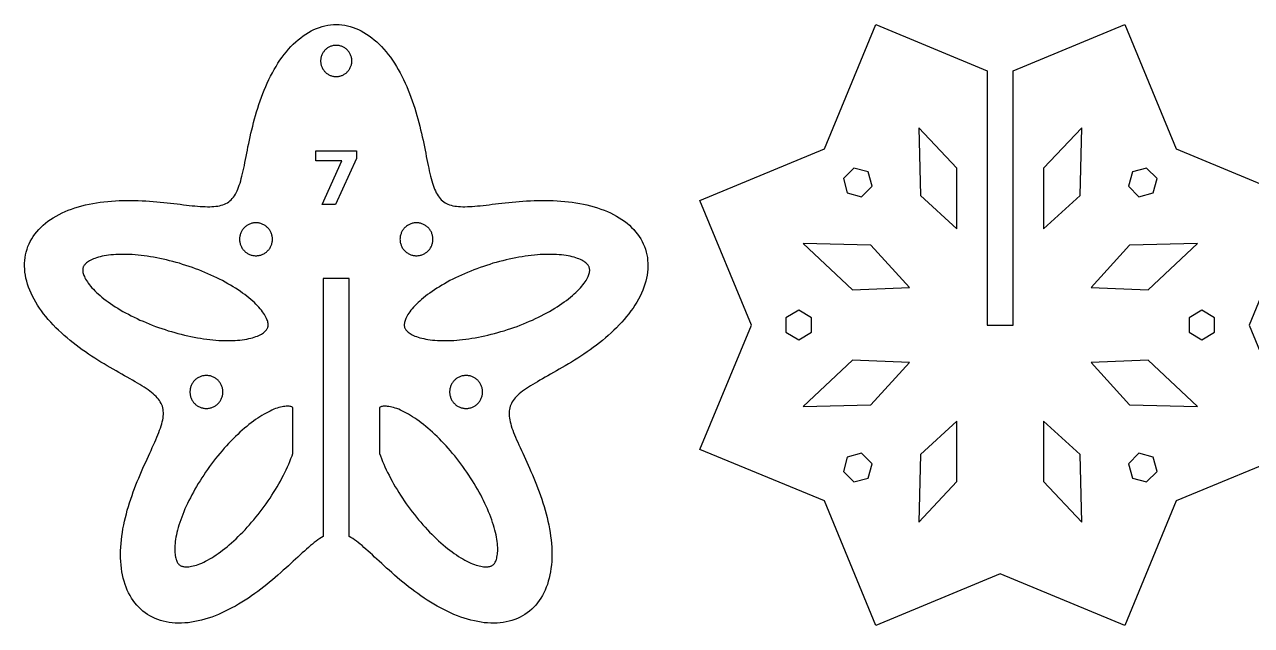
# Model space of a CAD drawing. Header units: millimetres. Extents: x 0 to 439, y -239 to 0.
# Drawn here: x 75.9 to 217.4, y -233.3 to -164 of the extents above; entities that cross this region are included whole.
import ezdxf

# ---------------------------------------------------------------- set-up
doc = ezdxf.new("R2010")
doc.units = ezdxf.units.MM
doc.layers.add('CUT', color=1, linetype='Continuous')
doc.layers.add('ENGRAVE', color=7, linetype='Continuous')

msp = doc.modelspace()

# ---------------------------------------------------------------- linework, layer by layer
at = {"layer": 'CUT'}
for points in [[(140.07, -202.24), (139.71, -202.47), (139.35, -202.7), (138.99, -202.92), (138.64, -203.14), (138.28, -203.35), (137.93, -203.55), (137.59, -203.75), (137.25, -203.94), (136.91, -204.13), (136.59, -204.32), (136.27, -204.5), (135.95, -204.67), (135.65, -204.84), (135.35, -205.01), (135.06, -205.18), (134.79, -205.34), (134.52, -205.5), (134.26, -205.65), (134.02, -205.81), (133.79, -205.96), (133.56, -206.11), (133.36, -206.27), (133.16, -206.42), (132.97, -206.57), (132.8, -206.72), (132.65, -206.88), (132.5, -207.03), (132.37, -207.19), (132.25, -207.35), (132.15, -207.51), (132.06, -207.68), (131.98, -207.85), (131.92, -208.02), (131.87, -208.2), (131.83, -208.38), (131.81, -208.56), (131.8, -208.76), (131.8, -208.96), (131.81, -209.16), (131.84, -209.37), (131.87, -209.59), (131.92, -209.81), (131.98, -210.04), (132.05, -210.28), (132.13, -210.53), (132.22, -210.78), (132.32, -211.04), (132.43, -211.31), (132.54, -211.59), (132.66, -211.87), (132.79, -212.17), (132.93, -212.47), (133.07, -212.78), (133.21, -213.1), (133.37, -213.42), (133.52, -213.76), (133.68, -214.1), (133.84, -214.45), (134, -214.8), (134.16, -215.17), (134.32, -215.54), (134.49, -215.92), (134.65, -216.3), (134.81, -216.69), (134.96, -217.09), (135.12, -217.49), (135.27, -217.89), (135.42, -218.3), (135.56, -218.72), (135.69, -219.14), (135.83, -219.56), (135.95, -219.99), (136.07, -220.41), (136.17, -220.84), (136.27, -221.27), (136.37, -221.7), (136.45, -222.14), (136.52, -222.57), (136.58, -222.99), (136.64, -223.42), (136.68, -223.85), (136.71, -224.27), (136.72, -224.69), (136.73, -225.1), (136.72, -225.51), (136.71, -225.92), (136.67, -226.32), (136.63, -226.71), (136.57, -227.09), (136.5, -227.47), (136.42, -227.84), (136.32, -228.2), (136.21, -228.55), (136.09, -228.89), (135.95, -229.22), (135.81, -229.54), (135.64, -229.85), (135.47, -230.14), (135.28, -230.43), (135.08, -230.7), (134.87, -230.95), (134.64, -231.2), (134.41, -231.42), (134.16, -231.64), (133.9, -231.84), (133.63, -232.02), (133.35, -232.19), (133.06, -232.35), (132.76, -232.49), (132.45, -232.61), (132.13, -232.72), (131.8, -232.81), (131.47, -232.88), (131.12, -232.94), (130.77, -232.98), (130.42, -233.01), (130.06, -233.02), (129.69, -233.02), (129.32, -233), (128.94, -232.97), (128.56, -232.92), (128.18, -232.85), (127.79, -232.77), (127.4, -232.68), (127.01, -232.57), (126.62, -232.45), (126.23, -232.32), (125.83, -232.17), (125.44, -232.01), (125.05, -231.84), (124.66, -231.66), (124.27, -231.47), (123.88, -231.26), (123.5, -231.05), (123.12, -230.83), (122.74, -230.6), (122.36, -230.37), (121.99, -230.13), (121.63, -229.88), (121.27, -229.62), (120.91, -229.36), (120.56, -229.1), (120.21, -228.83), (119.87, -228.56), (119.54, -228.29), (119.21, -228.02), (118.89, -227.75), (118.57, -227.48), (118.27, -227.2), (117.96, -226.93), (117.67, -226.67), (117.38, -226.4), (117.1, -226.14), (116.82, -225.89), (116.55, -225.64), (116.29, -225.4), (116.03, -225.16), (115.78, -224.93), (115.53, -224.71), (115.29, -224.49), (115.06, -224.29), (114.83, -224.09), (114.61, -223.91), (114.39, -223.73), (114.18, -223.57), (113.97, -223.42), (113.76, -223.28), (113.56, -223.15), (113.36, -223.04), (113.36, -223.03), (113.36, -193.3), (110.36, -193.3), (110.36, -223.03), (110.35, -223.04), (110.15, -223.15), (109.95, -223.28), (109.75, -223.42), (109.54, -223.57), (109.32, -223.73), (109.11, -223.91), (108.88, -224.09), (108.65, -224.29), (108.42, -224.49), (108.18, -224.71), (107.94, -224.93), (107.68, -225.16), (107.43, -225.4), (107.16, -225.64), (106.89, -225.89), (106.62, -226.14), (106.34, -226.4), (106.05, -226.67), (105.75, -226.93), (105.45, -227.2), (105.14, -227.48), (104.82, -227.75), (104.5, -228.02), (104.17, -228.29), (103.84, -228.56), (103.5, -228.83), (103.15, -229.1), (102.8, -229.36), (102.45, -229.62), (102.09, -229.88), (101.72, -230.13), (101.35, -230.37), (100.97, -230.6), (100.6, -230.83), (100.22, -231.05), (99.83, -231.26), (99.44, -231.47), (99.05, -231.66), (98.66, -231.84), (98.27, -232.01), (97.88, -232.17), (97.49, -232.32), (97.09, -232.45), (96.7, -232.57), (96.31, -232.68), (95.92, -232.77), (95.54, -232.85), (95.15, -232.92), (94.77, -232.97), (94.4, -233), (94.02, -233.02), (93.66, -233.02), (93.29, -233.01), (92.94, -232.98), (92.59, -232.94), (92.25, -232.88), (91.91, -232.81), (91.58, -232.72), (91.27, -232.61), (90.96, -232.49), (90.66, -232.35), (90.37, -232.19), (90.08, -232.02), (89.81, -231.84), (89.56, -231.64), (89.31, -231.42), (89.07, -231.2), (88.85, -230.95), (88.63, -230.7), (88.43, -230.43), (88.25, -230.14), (88.07, -229.85), (87.91, -229.54), (87.76, -229.22), (87.62, -228.89), (87.5, -228.55), (87.39, -228.2), (87.29, -227.84), (87.21, -227.47), (87.14, -227.09), (87.08, -226.71), (87.04, -226.32), (87.01, -225.92), (86.99, -225.51), (86.98, -225.1), (86.99, -224.69), (87.01, -224.27), (87.04, -223.85), (87.08, -223.42), (87.13, -222.99), (87.19, -222.57), (87.26, -222.14), (87.35, -221.7), (87.44, -221.27), (87.54, -220.84), (87.65, -220.41), (87.76, -219.99), (87.89, -219.56), (88.02, -219.14), (88.16, -218.72), (88.3, -218.3), (88.44, -217.89), (88.59, -217.49), (88.75, -217.09), (88.91, -216.69), (89.07, -216.3), (89.23, -215.92), (89.39, -215.54), (89.55, -215.17), (89.72, -214.8), (89.88, -214.45), (90.04, -214.1), (90.19, -213.76), (90.35, -213.42), (90.5, -213.1), (90.64, -212.78), (90.79, -212.47), (90.92, -212.17), (91.05, -211.87), (91.17, -211.59), (91.29, -211.31), (91.39, -211.04), (91.49, -210.78), (91.58, -210.53), (91.66, -210.28), (91.73, -210.04), (91.79, -209.81), (91.84, -209.59), (91.88, -209.37), (91.9, -209.16), (91.92, -208.96), (91.92, -208.76), (91.91, -208.56), (91.88, -208.38), (91.85, -208.2), (91.8, -208.02), (91.73, -207.85), (91.65, -207.68), (91.56, -207.51), (91.46, -207.35), (91.34, -207.19), (91.21, -207.03), (91.07, -206.88), (90.91, -206.72), (90.74, -206.57), (90.55, -206.42), (90.36, -206.27), (90.15, -206.11), (89.93, -205.96), (89.69, -205.81), (89.45, -205.65), (89.19, -205.5), (88.93, -205.34), (88.65, -205.18), (88.36, -205.01), (88.07, -204.84), (87.76, -204.67), (87.45, -204.5), (87.13, -204.32), (86.8, -204.13), (86.47, -203.94), (86.12, -203.75), (85.78, -203.55), (85.43, -203.35), (85.08, -203.14), (84.72, -202.92), (84.36, -202.7), (84, -202.47), (83.64, -202.24), (83.28, -202), (82.92, -201.75), (82.56, -201.5), (82.2, -201.24), (81.85, -200.98), (81.5, -200.71), (81.15, -200.43), (80.81, -200.14), (80.48, -199.86), (80.15, -199.56), (79.83, -199.26), (79.52, -198.96), (79.22, -198.64), (78.92, -198.33), (78.64, -198.01), (78.37, -197.68), (78.11, -197.36), (77.86, -197.02), (77.62, -196.69), (77.4, -196.35), (77.19, -196.01), (77, -195.67), (76.82, -195.32), (76.65, -194.98), (76.5, -194.63), (76.37, -194.28), (76.25, -193.93), (76.15, -193.58), (76.07, -193.24), (76, -192.89), (75.95, -192.55), (75.92, -192.21), (75.9, -191.87), (75.91, -191.53), (75.93, -191.2), (75.97, -190.87), (76.03, -190.55), (76.1, -190.23), (76.19, -189.91), (76.3, -189.6), (76.43, -189.3), (76.57, -189.01), (76.74, -188.72), (76.91, -188.44), (77.11, -188.16), (77.32, -187.9), (77.55, -187.64), (77.79, -187.39), (78.05, -187.15), (78.32, -186.92), (78.6, -186.69), (78.9, -186.48), (79.21, -186.28), (79.54, -186.09), (79.88, -185.9), (80.23, -185.73), (80.58, -185.57), (80.95, -185.41), (81.33, -185.27), (81.72, -185.14), (82.12, -185.02), (82.52, -184.9), (82.93, -184.8), (83.35, -184.71), (83.77, -184.63), (84.2, -184.55), (84.63, -184.49), (85.07, -184.43), (85.51, -184.39), (85.95, -184.35), (86.39, -184.32), (86.83, -184.3), (87.27, -184.29), (87.71, -184.28), (88.16, -184.28), (88.59, -184.29), (89.03, -184.3), (89.46, -184.32), (89.89, -184.34), (90.32, -184.37), (90.74, -184.4), (91.15, -184.43), (91.56, -184.47), (91.97, -184.51), (92.36, -184.55), (92.75, -184.6), (93.13, -184.64), (93.51, -184.69), (93.87, -184.73), (94.23, -184.77), (94.58, -184.81), (94.91, -184.85), (95.24, -184.89), (95.56, -184.92), (95.87, -184.95), (96.17, -184.97), (96.46, -184.99), (96.74, -185), (97.01, -185.01), (97.27, -185.01), (97.51, -185), (97.75, -184.99), (97.98, -184.96), (98.2, -184.93), (98.41, -184.89), (98.6, -184.84), (98.79, -184.78), (98.97, -184.71), (99.14, -184.63), (99.3, -184.54), (99.46, -184.43), (99.6, -184.32), (99.74, -184.2), (99.87, -184.06), (99.99, -183.91), (100.11, -183.75), (100.22, -183.57), (100.32, -183.39), (100.42, -183.19), (100.51, -182.98), (100.6, -182.76), (100.68, -182.53), (100.76, -182.28), (100.84, -182.02), (100.91, -181.75), (100.98, -181.47), (101.05, -181.18), (101.12, -180.88), (101.19, -180.56), (101.26, -180.24), (101.33, -179.91), (101.39, -179.56), (101.46, -179.21), (101.54, -178.85), (101.61, -178.48), (101.68, -178.11), (101.76, -177.72), (101.85, -177.33), (101.93, -176.94), (102.02, -176.54), (102.12, -176.13), (102.22, -175.72), (102.32, -175.31), (102.43, -174.89), (102.55, -174.48), (102.67, -174.06), (102.8, -173.64), (102.94, -173.22), (103.08, -172.8), (103.23, -172.38), (103.39, -171.97), (103.55, -171.56), (103.72, -171.15), (103.9, -170.75), (104.09, -170.35), (104.28, -169.96), (104.49, -169.58), (104.7, -169.2), (104.91, -168.83), (105.14, -168.47), (105.37, -168.12), (105.61, -167.78), (105.85, -167.46), (106.11, -167.14), (106.37, -166.83), (106.63, -166.54), (106.9, -166.27), (107.18, -166), (107.47, -165.75), (107.76, -165.52), (108.05, -165.3), (108.35, -165.1), (108.66, -164.91), (108.96, -164.74), (109.28, -164.58), (109.59, -164.45), (109.91, -164.33), (110.23, -164.23), (110.55, -164.15), (110.88, -164.08), (111.2, -164.04), (111.53, -164.01), (111.86, -164), (112.18, -164.01), (112.51, -164.04), (112.84, -164.08), (113.16, -164.15), (113.48, -164.23), (113.8, -164.33), (114.12, -164.45), (114.44, -164.58), (114.75, -164.74), (115.06, -164.91), (115.36, -165.1), (115.66, -165.3), (115.96, -165.52), (116.25, -165.75), (116.53, -166), (116.81, -166.27), (117.08, -166.54), (117.35, -166.83), (117.61, -167.14), (117.86, -167.46), (118.11, -167.78), (118.34, -168.12), (118.58, -168.47), (118.8, -168.83), (119.02, -169.2), (119.23, -169.58), (119.43, -169.96), (119.62, -170.35), (119.81, -170.75), (119.99, -171.15), (120.16, -171.56), (120.32, -171.97), (120.48, -172.38), (120.63, -172.8), (120.77, -173.22), (120.91, -173.64), (121.04, -174.06), (121.16, -174.48), (121.28, -174.89), (121.39, -175.31), (121.49, -175.72), (121.59, -176.13), (121.69, -176.54), (121.78, -176.94), (121.87, -177.33), (121.95, -177.72), (122.03, -178.11), (122.1, -178.48), (122.18, -178.85), (122.25, -179.21), (122.32, -179.56), (122.39, -179.91), (122.46, -180.24), (122.52, -180.56), (122.59, -180.88), (122.66, -181.18), (122.73, -181.47), (122.8, -181.75), (122.88, -182.02), (122.95, -182.28), (123.03, -182.53), (123.12, -182.76), (123.2, -182.98), (123.3, -183.19), (123.39, -183.39), (123.5, -183.57), (123.61, -183.75), (123.72, -183.91), (123.84, -184.06), (123.97, -184.2), (124.11, -184.32), (124.26, -184.43), (124.41, -184.54), (124.57, -184.63), (124.74, -184.71), (124.92, -184.78), (125.11, -184.84), (125.31, -184.89), (125.52, -184.93), (125.73, -184.96), (125.96, -184.99), (126.2, -185), (126.45, -185.01), (126.71, -185.01), (126.98, -185), (127.25, -184.99), (127.54, -184.97), (127.84, -184.95), (128.15, -184.92), (128.47, -184.89), (128.8, -184.85), (129.14, -184.81), (129.49, -184.77), (129.84, -184.73), (130.21, -184.69), (130.58, -184.64), (130.96, -184.6), (131.35, -184.55), (131.75, -184.51), (132.15, -184.47), (132.56, -184.43), (132.97, -184.4), (133.4, -184.37), (133.82, -184.34), (134.25, -184.32), (134.68, -184.3), (135.12, -184.29), (135.56, -184.28), (136, -184.28), (136.44, -184.29), (136.88, -184.3), (137.33, -184.32), (137.77, -184.35), (138.21, -184.39), (138.65, -184.43), (139.08, -184.49), (139.51, -184.55), (139.94, -184.63), (140.36, -184.71), (140.78, -184.8), (141.19, -184.9), (141.6, -185.02), (141.99, -185.14), (142.38, -185.27), (142.76, -185.41), (143.13, -185.57), (143.49, -185.73), (143.84, -185.9), (144.17, -186.09), (144.5, -186.28), (144.81, -186.48), (145.11, -186.69), (145.4, -186.92), (145.67, -187.15), (145.93, -187.39), (146.17, -187.64), (146.39, -187.9), (146.61, -188.16), (146.8, -188.44), (146.98, -188.72), (147.14, -189.01), (147.28, -189.3), (147.41, -189.6), (147.52, -189.91), (147.61, -190.23), (147.69, -190.55), (147.75, -190.87), (147.78, -191.2), (147.81, -191.53), (147.81, -191.87), (147.79, -192.21), (147.76, -192.55), (147.71, -192.89), (147.65, -193.24), (147.56, -193.58), (147.46, -193.93), (147.34, -194.28), (147.21, -194.63), (147.06, -194.98), (146.9, -195.32), (146.72, -195.67), (146.52, -196.01), (146.31, -196.35), (146.09, -196.69), (145.85, -197.02), (145.61, -197.36), (145.34, -197.68), (145.07, -198.01), (144.79, -198.33), (144.5, -198.64), (144.19, -198.96), (143.88, -199.26), (143.56, -199.56), (143.23, -199.86), (142.9, -200.14), (142.56, -200.43), (142.21, -200.71), (141.86, -200.98), (141.51, -201.24), (141.15, -201.5), (140.79, -201.75), (140.43, -202), (140.07, -202.24)], [(202.81, -233.29), (188.45, -227.35), (174.1, -233.29), (168.16, -218.94), (153.81, -213), (159.75, -198.65), (153.81, -184.29), (168.16, -178.35), (174.1, -164), (186.95, -169.32), (186.95, -198.65), (189.95, -198.65), (189.95, -169.32), (202.81, -164), (208.75, -178.35), (223.1, -184.29), (217.16, -198.65), (223.1, -213), (208.75, -218.94), (202.81, -233.29)], [(113.65, -168.11), (113.65, -168.02), (113.64, -167.94), (113.62, -167.85), (113.6, -167.76), (113.58, -167.68), (113.55, -167.59), (113.52, -167.51), (113.48, -167.43), (113.44, -167.35), (113.4, -167.27), (113.35, -167.2), (113.3, -167.13), (113.25, -167.06), (113.19, -166.99), (113.13, -166.93), (113.07, -166.87), (113, -166.81), (112.93, -166.75), (112.86, -166.7), (112.78, -166.66), (112.71, -166.61), (112.63, -166.57), (112.55, -166.54), (112.46, -166.51), (112.38, -166.48), (112.29, -166.45), (112.21, -166.43), (112.12, -166.42), (112.03, -166.41), (111.95, -166.4), (111.86, -166.4), (111.77, -166.4), (111.68, -166.41), (111.59, -166.42), (111.51, -166.43), (111.42, -166.45), (111.33, -166.48), (111.25, -166.51), (111.17, -166.54), (111.09, -166.57), (111.01, -166.61), (110.93, -166.66), (110.86, -166.7), (110.78, -166.75), (110.71, -166.81), (110.65, -166.87), (110.58, -166.93), (110.52, -166.99), (110.47, -167.06), (110.41, -167.13), (110.36, -167.2), (110.31, -167.27), (110.27, -167.35), (110.23, -167.43), (110.19, -167.51), (110.16, -167.59), (110.13, -167.68), (110.11, -167.76), (110.09, -167.85), (110.08, -167.94), (110.07, -168.02), (110.06, -168.11), (110.06, -168.2), (110.06, -168.29), (110.07, -168.38), (110.08, -168.46), (110.09, -168.55), (110.11, -168.64), (110.13, -168.72), (110.16, -168.81), (110.19, -168.89), (110.23, -168.97), (110.27, -169.05), (110.31, -169.13), (110.36, -169.2), (110.41, -169.27), (110.47, -169.34), (110.52, -169.41), (110.58, -169.47), (110.65, -169.53), (110.71, -169.59), (110.78, -169.65), (110.86, -169.7), (110.93, -169.74), (111.01, -169.79), (111.09, -169.83), (111.17, -169.86), (111.25, -169.89), (111.33, -169.92), (111.42, -169.95), (111.51, -169.97), (111.59, -169.98), (111.68, -169.99), (111.77, -170), (111.86, -170), (111.95, -170), (112.03, -169.99), (112.12, -169.98), (112.21, -169.97), (112.29, -169.95), (112.38, -169.92), (112.46, -169.89), (112.55, -169.86), (112.63, -169.83), (112.71, -169.79), (112.78, -169.74), (112.86, -169.7), (112.93, -169.65), (113, -169.59), (113.07, -169.53), (113.13, -169.47), (113.19, -169.41), (113.25, -169.34), (113.3, -169.27), (113.35, -169.2), (113.4, -169.13), (113.44, -169.05), (113.48, -168.97), (113.52, -168.89), (113.55, -168.81), (113.58, -168.72), (113.6, -168.64), (113.62, -168.55), (113.64, -168.46), (113.65, -168.38), (113.65, -168.29), (113.66, -168.2), (113.65, -168.11)], [(183.45, -187.57), (183.45, -180.58), (179.04, -175.91), (179.26, -183.73), (183.45, -187.57)], [(193.45, -187.57), (197.65, -183.73), (197.87, -175.91), (193.45, -180.58), (193.45, -187.57)], [(170.37, -181.77), (170.81, -183.41), (172.45, -183.85), (173.66, -182.64), (173.22, -181), (171.57, -180.56), (170.37, -181.77)], [(205.33, -180.56), (203.69, -181), (203.25, -182.64), (204.45, -183.85), (206.1, -183.41), (206.54, -181.77), (205.33, -180.56)], [(104.49, -188.94), (104.5, -188.85), (104.5, -188.76), (104.5, -188.66), (104.49, -188.57), (104.48, -188.48), (104.46, -188.39), (104.44, -188.3), (104.42, -188.21), (104.39, -188.12), (104.35, -188.03), (104.32, -187.95), (104.27, -187.86), (104.23, -187.78), (104.18, -187.7), (104.12, -187.63), (104.07, -187.55), (104.01, -187.48), (103.94, -187.41), (103.87, -187.35), (103.8, -187.29), (103.73, -187.23), (103.65, -187.18), (103.58, -187.13), (103.49, -187.08), (103.41, -187.04), (103.33, -187), (103.24, -186.97), (103.15, -186.94), (103.06, -186.92), (102.97, -186.89), (102.88, -186.88), (102.79, -186.87), (102.69, -186.86), (102.6, -186.86), (102.51, -186.86), (102.41, -186.87), (102.32, -186.88), (102.23, -186.89), (102.14, -186.92), (102.05, -186.94), (101.96, -186.97), (101.87, -187), (101.79, -187.04), (101.7, -187.08), (101.62, -187.13), (101.54, -187.18), (101.47, -187.23), (101.39, -187.29), (101.32, -187.35), (101.26, -187.41), (101.19, -187.48), (101.13, -187.55), (101.07, -187.63), (101.02, -187.7), (100.97, -187.78), (100.92, -187.86), (100.88, -187.95), (100.84, -188.03), (100.81, -188.12), (100.78, -188.21), (100.76, -188.3), (100.74, -188.39), (100.72, -188.48), (100.71, -188.57), (100.7, -188.66), (100.7, -188.76), (100.7, -188.85), (100.71, -188.94), (100.72, -189.04), (100.74, -189.13), (100.76, -189.22), (100.78, -189.31), (100.81, -189.4), (100.84, -189.48), (100.88, -189.57), (100.92, -189.65), (100.97, -189.73), (101.02, -189.81), (101.07, -189.89), (101.13, -189.96), (101.19, -190.03), (101.26, -190.1), (101.32, -190.17), (101.39, -190.23), (101.47, -190.28), (101.54, -190.34), (101.62, -190.39), (101.7, -190.43), (101.79, -190.48), (101.87, -190.51), (101.96, -190.55), (102.05, -190.58), (102.14, -190.6), (102.23, -190.62), (102.32, -190.64), (102.41, -190.65), (102.51, -190.66), (102.6, -190.66), (102.69, -190.66), (102.79, -190.65), (102.88, -190.64), (102.97, -190.62), (103.06, -190.6), (103.15, -190.58), (103.24, -190.55), (103.33, -190.51), (103.41, -190.48), (103.49, -190.43), (103.58, -190.39), (103.65, -190.34), (103.73, -190.28), (103.8, -190.23), (103.87, -190.17), (103.94, -190.1), (104.01, -190.03), (104.07, -189.96), (104.12, -189.89), (104.18, -189.81), (104.23, -189.73), (104.27, -189.65), (104.32, -189.57), (104.35, -189.48), (104.39, -189.4), (104.42, -189.31), (104.44, -189.22), (104.46, -189.13), (104.48, -189.04), (104.49, -188.94)], [(123, -188.94), (123.01, -188.85), (123.01, -188.76), (123.01, -188.66), (123, -188.57), (122.99, -188.48), (122.98, -188.39), (122.96, -188.3), (122.93, -188.21), (122.9, -188.12), (122.87, -188.03), (122.83, -187.95), (122.79, -187.86), (122.74, -187.78), (122.69, -187.7), (122.64, -187.63), (122.58, -187.55), (122.52, -187.48), (122.46, -187.41), (122.39, -187.35), (122.32, -187.29), (122.25, -187.23), (122.17, -187.18), (122.09, -187.13), (122.01, -187.08), (121.93, -187.04), (121.84, -187), (121.75, -186.97), (121.67, -186.94), (121.58, -186.92), (121.48, -186.89), (121.39, -186.88), (121.3, -186.87), (121.21, -186.86), (121.11, -186.86), (121.02, -186.86), (120.93, -186.87), (120.84, -186.88), (120.74, -186.89), (120.65, -186.92), (120.56, -186.94), (120.47, -186.97), (120.39, -187), (120.3, -187.04), (120.22, -187.08), (120.14, -187.13), (120.06, -187.18), (119.98, -187.23), (119.91, -187.29), (119.84, -187.35), (119.77, -187.41), (119.71, -187.48), (119.65, -187.55), (119.59, -187.63), (119.53, -187.7), (119.48, -187.78), (119.44, -187.86), (119.4, -187.95), (119.36, -188.03), (119.33, -188.12), (119.3, -188.21), (119.27, -188.3), (119.25, -188.39), (119.24, -188.48), (119.22, -188.57), (119.22, -188.66), (119.21, -188.76), (119.22, -188.85), (119.22, -188.94), (119.24, -189.04), (119.25, -189.13), (119.27, -189.22), (119.3, -189.31), (119.33, -189.4), (119.36, -189.48), (119.4, -189.57), (119.44, -189.65), (119.48, -189.73), (119.53, -189.81), (119.59, -189.89), (119.65, -189.96), (119.71, -190.03), (119.77, -190.1), (119.84, -190.17), (119.91, -190.23), (119.98, -190.28), (120.06, -190.34), (120.14, -190.39), (120.22, -190.43), (120.3, -190.48), (120.39, -190.51), (120.47, -190.55), (120.56, -190.58), (120.65, -190.6), (120.74, -190.62), (120.84, -190.64), (120.93, -190.65), (121.02, -190.66), (121.11, -190.66), (121.21, -190.66), (121.3, -190.65), (121.39, -190.64), (121.48, -190.62), (121.58, -190.6), (121.67, -190.58), (121.75, -190.55), (121.84, -190.51), (121.93, -190.48), (122.01, -190.43), (122.09, -190.39), (122.17, -190.34), (122.25, -190.28), (122.32, -190.23), (122.39, -190.17), (122.46, -190.1), (122.52, -190.03), (122.58, -189.96), (122.64, -189.89), (122.69, -189.81), (122.74, -189.73), (122.79, -189.65), (122.83, -189.57), (122.87, -189.48), (122.9, -189.4), (122.93, -189.31), (122.96, -189.22), (122.98, -189.13), (122.99, -189.04), (123, -188.94)], [(177.99, -194.31), (173.54, -189.45), (165.72, -189.23), (171.4, -194.6), (177.99, -194.31)], [(198.92, -194.31), (205.51, -194.6), (211.19, -189.23), (203.37, -189.45), (198.92, -194.31)], [(95.26, -192.02), (94.89, -191.89), (94.52, -191.77), (94.14, -191.65), (93.77, -191.53), (93.39, -191.43), (93.02, -191.32), (92.64, -191.23), (92.27, -191.14), (91.9, -191.05), (91.52, -190.97), (91.15, -190.9), (90.79, -190.83), (90.42, -190.77), (90.06, -190.71), (89.7, -190.66), (89.35, -190.62), (89, -190.59), (88.66, -190.56), (88.32, -190.53), (87.99, -190.51), (87.66, -190.5), (87.34, -190.5), (87.03, -190.5), (86.73, -190.51), (86.43, -190.52), (86.15, -190.54), (85.87, -190.57), (85.6, -190.6), (85.34, -190.64), (85.09, -190.68), (84.86, -190.72), (84.63, -190.78), (84.42, -190.83), (84.22, -190.89), (84.03, -190.96), (83.85, -191.03), (83.69, -191.1), (83.54, -191.17), (83.4, -191.24), (83.27, -191.32), (83.16, -191.4), (83.07, -191.47), (82.98, -191.54), (82.91, -191.62), (82.85, -191.69), (82.79, -191.76), (82.75, -191.82), (82.71, -191.89), (82.68, -191.95), (82.66, -192.01), (82.64, -192.08), (82.63, -192.15), (82.62, -192.22), (82.62, -192.3), (82.62, -192.39), (82.63, -192.48), (82.64, -192.58), (82.67, -192.69), (82.7, -192.81), (82.75, -192.94), (82.81, -193.07), (82.87, -193.21), (82.95, -193.36), (83.04, -193.51), (83.15, -193.67), (83.26, -193.83), (83.39, -194), (83.53, -194.17), (83.68, -194.35), (83.84, -194.52), (84.02, -194.7), (84.21, -194.89), (84.41, -195.07), (84.61, -195.25), (84.83, -195.44), (85.07, -195.62), (85.31, -195.81), (85.56, -195.99), (85.82, -196.17), (86.09, -196.36), (86.37, -196.54), (86.65, -196.72), (86.95, -196.9), (87.25, -197.07), (87.56, -197.24), (87.88, -197.41), (88.21, -197.58), (88.54, -197.75), (88.88, -197.91), (89.22, -198.07), (89.57, -198.22), (89.92, -198.37), (90.27, -198.52), (90.63, -198.66), (91, -198.8), (91.37, -198.93), (91.73, -199.06), (92.11, -199.18), (92.48, -199.3), (92.85, -199.41), (93.23, -199.52), (93.6, -199.63), (93.98, -199.72), (94.35, -199.81), (94.73, -199.9), (95.1, -199.98), (95.47, -200.05), (95.84, -200.12), (96.2, -200.18), (96.56, -200.23), (96.92, -200.28), (97.27, -200.33), (97.62, -200.36), (97.97, -200.39), (98.3, -200.42), (98.64, -200.43), (98.96, -200.44), (99.28, -200.45), (99.59, -200.45), (99.89, -200.44), (100.19, -200.43), (100.48, -200.41), (100.75, -200.38), (101.02, -200.35), (101.28, -200.31), (101.53, -200.27), (101.76, -200.22), (101.99, -200.17), (102.2, -200.11), (102.41, -200.05), (102.6, -199.99), (102.77, -199.92), (102.94, -199.85), (103.09, -199.78), (103.22, -199.7), (103.35, -199.63), (103.46, -199.55), (103.56, -199.48), (103.64, -199.4), (103.71, -199.33), (103.78, -199.26), (103.83, -199.19), (103.87, -199.13), (103.91, -199.06), (103.94, -199), (103.96, -198.93), (103.98, -198.87), (103.99, -198.8), (104, -198.73), (104.01, -198.65), (104, -198.56), (103.99, -198.47), (103.98, -198.37), (103.95, -198.26), (103.92, -198.14), (103.87, -198.01), (103.82, -197.88), (103.75, -197.74), (103.67, -197.59), (103.58, -197.44), (103.48, -197.28), (103.36, -197.11), (103.23, -196.95), (103.09, -196.78), (102.94, -196.6), (102.78, -196.42), (102.6, -196.24), (102.42, -196.06), (102.22, -195.88), (102.01, -195.7), (101.79, -195.51), (101.56, -195.33), (101.32, -195.14), (101.06, -194.96), (100.8, -194.77), (100.53, -194.59), (100.25, -194.41), (99.97, -194.23), (99.67, -194.05), (99.37, -193.88), (99.06, -193.7), (98.74, -193.53), (98.41, -193.37), (98.08, -193.2), (97.75, -193.04), (97.4, -192.88), (97.06, -192.73), (96.7, -192.58), (96.35, -192.43), (95.99, -192.29), (95.62, -192.15), (95.26, -192.02)], [(130.86, -199.41), (131.23, -199.3), (131.61, -199.18), (131.98, -199.06), (132.35, -198.93), (132.71, -198.8), (133.08, -198.66), (133.44, -198.52), (133.8, -198.37), (134.15, -198.22), (134.5, -198.07), (134.84, -197.91), (135.17, -197.75), (135.51, -197.58), (135.83, -197.41), (136.15, -197.24), (136.46, -197.07), (136.76, -196.9), (137.06, -196.72), (137.35, -196.54), (137.62, -196.36), (137.89, -196.17), (138.16, -195.99), (138.41, -195.81), (138.65, -195.62), (138.88, -195.44), (139.1, -195.25), (139.31, -195.07), (139.51, -194.89), (139.69, -194.7), (139.87, -194.52), (140.03, -194.35), (140.18, -194.17), (140.32, -194), (140.45, -193.83), (140.57, -193.67), (140.67, -193.51), (140.76, -193.36), (140.84, -193.21), (140.91, -193.07), (140.96, -192.94), (141.01, -192.81), (141.04, -192.69), (141.07, -192.58), (141.09, -192.48), (141.1, -192.39), (141.1, -192.3), (141.09, -192.22), (141.09, -192.15), (141.07, -192.08), (141.05, -192.01), (141.03, -191.95), (141, -191.89), (140.96, -191.82), (140.92, -191.76), (140.87, -191.69), (140.81, -191.62), (140.73, -191.54), (140.65, -191.47), (140.55, -191.4), (140.44, -191.32), (140.31, -191.24), (140.18, -191.17), (140.03, -191.1), (139.86, -191.03), (139.69, -190.96), (139.5, -190.89), (139.3, -190.83), (139.08, -190.78), (138.86, -190.72), (138.62, -190.68), (138.37, -190.64), (138.11, -190.6), (137.85, -190.57), (137.57, -190.54), (137.28, -190.52), (136.99, -190.51), (136.68, -190.5), (136.37, -190.5), (136.05, -190.5), (135.73, -190.51), (135.39, -190.53), (135.06, -190.56), (134.71, -190.59), (134.36, -190.62), (134.01, -190.66), (133.65, -190.71), (133.29, -190.77), (132.93, -190.83), (132.56, -190.9), (132.19, -190.97), (131.82, -191.05), (131.44, -191.14), (131.07, -191.23), (130.69, -191.32), (130.32, -191.43), (129.94, -191.53), (129.57, -191.65), (129.2, -191.77), (128.83, -191.89), (128.46, -192.02), (128.09, -192.15), (127.73, -192.29), (127.37, -192.43), (127.01, -192.58), (126.66, -192.73), (126.31, -192.88), (125.97, -193.04), (125.63, -193.2), (125.3, -193.37), (124.97, -193.53), (124.66, -193.7), (124.35, -193.88), (124.04, -194.05), (123.75, -194.23), (123.46, -194.41), (123.18, -194.59), (122.91, -194.77), (122.65, -194.96), (122.4, -195.14), (122.16, -195.33), (121.93, -195.51), (121.71, -195.7), (121.5, -195.88), (121.3, -196.06), (121.11, -196.24), (120.94, -196.42), (120.77, -196.6), (120.62, -196.78), (120.48, -196.95), (120.35, -197.11), (120.24, -197.28), (120.13, -197.44), (120.04, -197.59), (119.96, -197.74), (119.9, -197.88), (119.84, -198.01), (119.8, -198.14), (119.76, -198.26), (119.74, -198.37), (119.72, -198.47), (119.71, -198.56), (119.71, -198.65), (119.71, -198.73), (119.72, -198.8), (119.73, -198.87), (119.75, -198.93), (119.78, -199), (119.8, -199.06), (119.84, -199.13), (119.88, -199.19), (119.94, -199.26), (120, -199.33), (120.07, -199.4), (120.16, -199.48), (120.26, -199.55), (120.37, -199.63), (120.49, -199.7), (120.63, -199.78), (120.78, -199.85), (120.94, -199.92), (121.12, -199.99), (121.31, -200.05), (121.51, -200.11), (121.72, -200.17), (121.95, -200.22), (122.19, -200.27), (122.43, -200.31), (122.69, -200.35), (122.96, -200.38), (123.24, -200.41), (123.52, -200.43), (123.82, -200.44), (124.12, -200.45), (124.43, -200.45), (124.75, -200.44), (125.08, -200.43), (125.41, -200.42), (125.75, -200.39), (126.09, -200.36), (126.44, -200.33), (126.79, -200.28), (127.15, -200.23), (127.51, -200.18), (127.88, -200.12), (128.25, -200.05), (128.62, -199.98), (128.99, -199.9), (129.36, -199.81), (129.74, -199.72), (130.11, -199.63), (130.49, -199.52), (130.86, -199.41)], [(163.73, -199.49), (165.2, -200.34), (166.68, -199.49), (166.68, -197.8), (165.2, -196.95), (163.73, -197.8), (163.73, -199.49)], [(213.18, -197.8), (211.7, -196.95), (210.23, -197.8), (210.23, -199.49), (211.7, -200.34), (213.18, -199.49), (213.18, -197.8)], [(177.99, -202.98), (171.4, -202.69), (165.72, -208.06), (173.54, -207.84), (177.99, -202.98)], [(198.92, -202.98), (203.37, -207.84), (211.19, -208.06), (205.51, -202.69), (198.92, -202.98)], [(98.77, -206.55), (98.77, -206.46), (98.78, -206.37), (98.77, -206.27), (98.77, -206.18), (98.76, -206.09), (98.74, -206), (98.72, -205.91), (98.7, -205.82), (98.67, -205.73), (98.63, -205.64), (98.59, -205.55), (98.55, -205.47), (98.51, -205.39), (98.46, -205.31), (98.4, -205.24), (98.35, -205.16), (98.29, -205.09), (98.22, -205.02), (98.15, -204.96), (98.08, -204.9), (98.01, -204.84), (97.93, -204.79), (97.85, -204.74), (97.77, -204.69), (97.69, -204.65), (97.6, -204.61), (97.52, -204.58), (97.43, -204.55), (97.34, -204.52), (97.25, -204.5), (97.16, -204.49), (97.06, -204.48), (96.97, -204.47), (96.88, -204.47), (96.78, -204.47), (96.69, -204.48), (96.6, -204.49), (96.51, -204.5), (96.42, -204.52), (96.33, -204.55), (96.24, -204.58), (96.15, -204.61), (96.07, -204.65), (95.98, -204.69), (95.9, -204.74), (95.82, -204.79), (95.75, -204.84), (95.67, -204.9), (95.6, -204.96), (95.53, -205.02), (95.47, -205.09), (95.41, -205.16), (95.35, -205.24), (95.3, -205.31), (95.25, -205.39), (95.2, -205.47), (95.16, -205.55), (95.12, -205.64), (95.09, -205.73), (95.06, -205.82), (95.03, -205.91), (95.01, -206), (95, -206.09), (94.99, -206.18), (94.98, -206.27), (94.98, -206.37), (94.98, -206.46), (94.99, -206.55), (95, -206.65), (95.01, -206.74), (95.03, -206.83), (95.06, -206.92), (95.09, -207.01), (95.12, -207.09), (95.16, -207.18), (95.2, -207.26), (95.25, -207.34), (95.3, -207.42), (95.35, -207.5), (95.41, -207.57), (95.47, -207.64), (95.53, -207.71), (95.6, -207.77), (95.67, -207.84), (95.75, -207.89), (95.82, -207.95), (95.9, -208), (95.98, -208.04), (96.07, -208.08), (96.15, -208.12), (96.24, -208.16), (96.33, -208.18), (96.42, -208.21), (96.51, -208.23), (96.6, -208.25), (96.69, -208.26), (96.78, -208.26), (96.88, -208.27), (96.97, -208.26), (97.06, -208.26), (97.16, -208.25), (97.25, -208.23), (97.34, -208.21), (97.43, -208.18), (97.52, -208.16), (97.6, -208.12), (97.69, -208.08), (97.77, -208.04), (97.85, -208), (97.93, -207.95), (98.01, -207.89), (98.08, -207.84), (98.15, -207.77), (98.22, -207.71), (98.29, -207.64), (98.35, -207.57), (98.4, -207.5), (98.46, -207.42), (98.51, -207.34), (98.55, -207.26), (98.59, -207.18), (98.63, -207.09), (98.67, -207.01), (98.7, -206.92), (98.72, -206.83), (98.74, -206.74), (98.76, -206.65), (98.77, -206.55)], [(128.73, -206.55), (128.73, -206.46), (128.74, -206.37), (128.73, -206.27), (128.73, -206.18), (128.71, -206.09), (128.7, -206), (128.68, -205.91), (128.65, -205.82), (128.62, -205.73), (128.59, -205.64), (128.55, -205.55), (128.51, -205.47), (128.47, -205.39), (128.42, -205.31), (128.36, -205.24), (128.3, -205.16), (128.24, -205.09), (128.18, -205.02), (128.11, -204.96), (128.04, -204.9), (127.97, -204.84), (127.89, -204.79), (127.81, -204.74), (127.73, -204.69), (127.65, -204.65), (127.56, -204.61), (127.48, -204.58), (127.39, -204.55), (127.3, -204.52), (127.21, -204.5), (127.11, -204.49), (127.02, -204.48), (126.93, -204.47), (126.84, -204.47), (126.74, -204.47), (126.65, -204.48), (126.56, -204.49), (126.47, -204.5), (126.37, -204.52), (126.28, -204.55), (126.2, -204.58), (126.11, -204.61), (126.02, -204.65), (125.94, -204.69), (125.86, -204.74), (125.78, -204.79), (125.7, -204.84), (125.63, -204.9), (125.56, -204.96), (125.49, -205.02), (125.43, -205.09), (125.37, -205.16), (125.31, -205.24), (125.26, -205.31), (125.21, -205.39), (125.16, -205.47), (125.12, -205.55), (125.08, -205.64), (125.05, -205.73), (125.02, -205.82), (124.99, -205.91), (124.97, -206), (124.96, -206.09), (124.95, -206.18), (124.94, -206.27), (124.94, -206.37), (124.94, -206.46), (124.95, -206.55), (124.96, -206.65), (124.97, -206.74), (124.99, -206.83), (125.02, -206.92), (125.05, -207.01), (125.08, -207.09), (125.12, -207.18), (125.16, -207.26), (125.21, -207.34), (125.26, -207.42), (125.31, -207.5), (125.37, -207.57), (125.43, -207.64), (125.49, -207.71), (125.56, -207.77), (125.63, -207.84), (125.7, -207.89), (125.78, -207.95), (125.86, -208), (125.94, -208.04), (126.02, -208.08), (126.11, -208.12), (126.2, -208.16), (126.28, -208.18), (126.37, -208.21), (126.47, -208.23), (126.56, -208.25), (126.65, -208.26), (126.74, -208.26), (126.84, -208.27), (126.93, -208.26), (127.02, -208.26), (127.11, -208.25), (127.21, -208.23), (127.3, -208.21), (127.39, -208.18), (127.48, -208.16), (127.56, -208.12), (127.65, -208.08), (127.73, -208.04), (127.81, -208), (127.89, -207.95), (127.97, -207.89), (128.04, -207.84), (128.11, -207.77), (128.18, -207.71), (128.24, -207.64), (128.3, -207.57), (128.36, -207.5), (128.42, -207.42), (128.47, -207.34), (128.51, -207.26), (128.55, -207.18), (128.59, -207.09), (128.62, -207.01), (128.65, -206.92), (128.68, -206.83), (128.7, -206.74), (128.71, -206.65), (128.73, -206.55)], [(97.71, -214.36), (97.47, -214.67), (97.24, -214.98), (97.01, -215.3), (96.79, -215.62), (96.57, -215.95), (96.36, -216.27), (96.15, -216.6), (95.95, -216.93), (95.75, -217.25), (95.56, -217.58), (95.38, -217.91), (95.2, -218.24), (95.03, -218.57), (94.86, -218.9), (94.71, -219.22), (94.56, -219.54), (94.41, -219.86), (94.28, -220.18), (94.15, -220.5), (94.03, -220.81), (93.92, -221.11), (93.82, -221.42), (93.72, -221.71), (93.64, -222), (93.56, -222.29), (93.49, -222.57), (93.43, -222.84), (93.37, -223.1), (93.33, -223.36), (93.29, -223.61), (93.27, -223.85), (93.25, -224.08), (93.23, -224.3), (93.23, -224.51), (93.23, -224.71), (93.24, -224.9), (93.26, -225.08), (93.28, -225.24), (93.31, -225.4), (93.34, -225.54), (93.38, -225.67), (93.42, -225.78), (93.47, -225.89), (93.51, -225.98), (93.56, -226.06), (93.61, -226.13), (93.66, -226.19), (93.71, -226.25), (93.76, -226.29), (93.81, -226.34), (93.87, -226.37), (93.93, -226.41), (94, -226.44), (94.07, -226.47), (94.15, -226.49), (94.25, -226.51), (94.35, -226.53), (94.46, -226.54), (94.58, -226.54), (94.72, -226.54), (94.86, -226.52), (95.02, -226.5), (95.18, -226.47), (95.36, -226.43), (95.54, -226.39), (95.73, -226.33), (95.93, -226.26), (96.13, -226.18), (96.35, -226.09), (96.57, -225.99), (96.79, -225.87), (97.02, -225.75), (97.26, -225.62), (97.5, -225.48), (97.74, -225.33), (97.99, -225.16), (98.24, -224.99), (98.49, -224.81), (98.75, -224.62), (99, -224.42), (99.26, -224.21), (99.52, -223.99), (99.78, -223.76), (100.04, -223.53), (100.3, -223.29), (100.56, -223.04), (100.82, -222.78), (101.08, -222.52), (101.34, -222.25), (101.6, -221.97), (101.85, -221.69), (102.1, -221.4), (102.35, -221.1), (102.6, -220.81), (102.84, -220.5), (103.08, -220.19), (103.32, -219.88), (103.55, -219.57), (103.78, -219.25), (104, -218.93), (104.22, -218.61), (104.43, -218.28), (104.64, -217.95), (104.84, -217.63), (105.04, -217.3), (105.23, -216.97), (105.41, -216.64), (105.59, -216.31), (105.76, -215.98), (105.93, -215.66), (106.08, -215.33), (106.23, -215.01), (106.38, -214.69), (106.51, -214.37), (106.64, -214.05), (106.76, -213.74), (106.86, -213.47), (106.86, -208.14), (106.79, -208.11), (106.72, -208.08), (106.64, -208.06), (106.54, -208.04), (106.44, -208.02), (106.33, -208.02), (106.21, -208.01), (106.07, -208.02), (105.93, -208.03), (105.77, -208.05), (105.61, -208.08), (105.43, -208.12), (105.25, -208.17), (105.06, -208.22), (104.86, -208.29), (104.66, -208.37), (104.44, -208.46), (104.22, -208.57), (104, -208.68), (103.77, -208.8), (103.53, -208.93), (103.29, -209.07), (103.05, -209.23), (102.8, -209.39), (102.55, -209.56), (102.3, -209.74), (102.04, -209.93), (101.79, -210.13), (101.53, -210.34), (101.27, -210.56), (101.01, -210.79), (100.75, -211.02), (100.49, -211.26), (100.23, -211.51), (99.97, -211.77), (99.71, -212.03), (99.45, -212.31), (99.19, -212.58), (98.94, -212.86), (98.69, -213.15), (98.44, -213.45), (98.19, -213.75), (97.95, -214.05), (97.71, -214.36)], [(119.71, -218.93), (119.94, -219.25), (120.16, -219.57), (120.4, -219.88), (120.63, -220.19), (120.87, -220.5), (121.11, -220.81), (121.36, -221.1), (121.61, -221.4), (121.86, -221.69), (122.12, -221.97), (122.37, -222.25), (122.63, -222.52), (122.89, -222.78), (123.15, -223.04), (123.41, -223.29), (123.67, -223.53), (123.93, -223.76), (124.19, -223.99), (124.45, -224.21), (124.71, -224.42), (124.97, -224.62), (125.22, -224.81), (125.48, -224.99), (125.73, -225.16), (125.97, -225.33), (126.22, -225.48), (126.46, -225.62), (126.69, -225.75), (126.92, -225.87), (127.15, -225.99), (127.37, -226.09), (127.58, -226.18), (127.79, -226.26), (127.98, -226.33), (128.18, -226.39), (128.36, -226.43), (128.53, -226.47), (128.7, -226.5), (128.85, -226.52), (129, -226.54), (129.13, -226.54), (129.25, -226.54), (129.37, -226.53), (129.47, -226.51), (129.56, -226.49), (129.64, -226.47), (129.72, -226.44), (129.78, -226.41), (129.84, -226.37), (129.9, -226.34), (129.95, -226.29), (130.01, -226.25), (130.06, -226.19), (130.11, -226.13), (130.15, -226.06), (130.2, -225.98), (130.25, -225.89), (130.29, -225.78), (130.33, -225.67), (130.37, -225.54), (130.4, -225.4), (130.43, -225.24), (130.46, -225.08), (130.47, -224.9), (130.48, -224.71), (130.48, -224.51), (130.48, -224.3), (130.47, -224.08), (130.45, -223.85), (130.42, -223.61), (130.38, -223.36), (130.34, -223.1), (130.29, -222.84), (130.22, -222.57), (130.15, -222.29), (130.08, -222), (129.99, -221.71), (129.89, -221.42), (129.79, -221.11), (129.68, -220.81), (129.56, -220.5), (129.43, -220.18), (129.3, -219.86), (129.16, -219.54), (129.01, -219.22), (128.85, -218.9), (128.69, -218.57), (128.52, -218.24), (128.34, -217.91), (128.15, -217.58), (127.96, -217.25), (127.77, -216.93), (127.56, -216.6), (127.36, -216.27), (127.14, -215.95), (126.92, -215.62), (126.7, -215.3), (126.47, -214.98), (126.24, -214.67), (126.01, -214.36), (125.77, -214.05), (125.52, -213.75), (125.28, -213.45), (125.03, -213.15), (124.77, -212.86), (124.52, -212.58), (124.26, -212.31), (124.01, -212.03), (123.75, -211.77), (123.49, -211.51), (123.23, -211.26), (122.97, -211.02), (122.7, -210.79), (122.44, -210.56), (122.18, -210.34), (121.93, -210.13), (121.67, -209.93), (121.41, -209.74), (121.16, -209.56), (120.91, -209.39), (120.66, -209.23), (120.42, -209.07), (120.18, -208.93), (119.95, -208.8), (119.72, -208.68), (119.49, -208.57), (119.27, -208.46), (119.06, -208.37), (118.85, -208.29), (118.65, -208.22), (118.46, -208.17), (118.28, -208.12), (118.1, -208.08), (117.94, -208.05), (117.79, -208.03), (117.64, -208.02), (117.51, -208.01), (117.38, -208.02), (117.27, -208.02), (117.17, -208.04), (117.08, -208.06), (117, -208.08), (116.92, -208.11), (116.86, -208.14), (116.86, -213.47), (116.96, -213.74), (117.08, -214.05), (117.2, -214.37), (117.34, -214.69), (117.48, -215.01), (117.63, -215.33), (117.79, -215.66), (117.95, -215.98), (118.12, -216.31), (118.3, -216.64), (118.48, -216.97), (118.67, -217.3), (118.87, -217.63), (119.07, -217.95), (119.28, -218.28), (119.49, -218.61), (119.71, -218.93)], [(179.26, -213.56), (179.04, -221.38), (183.45, -216.71), (183.45, -209.72), (179.26, -213.56)], [(193.45, -216.71), (197.87, -221.38), (197.65, -213.56), (193.45, -209.72), (193.45, -216.71)], [(171.57, -216.73), (173.22, -216.29), (173.66, -214.65), (172.45, -213.44), (170.81, -213.88), (170.37, -215.53), (171.57, -216.73)], [(206.54, -215.53), (206.1, -213.88), (204.45, -213.44), (203.25, -214.65), (203.69, -216.29), (205.33, -216.73), (206.54, -215.53)]]:
    msp.add_lwpolyline(points, close=True, dxfattribs=at)
at = {"layer": 'ENGRAVE'}
msp.add_lwpolyline([(114.19, -178.55), (114.19, -179.45), (111.78, -184.75), (110.22, -184.75), (112.51, -179.72), (109.52, -179.72), (109.52, -178.55), (114.19, -178.55)], close=True, dxfattribs=at)

doc.saveas('drawing.dxf')
